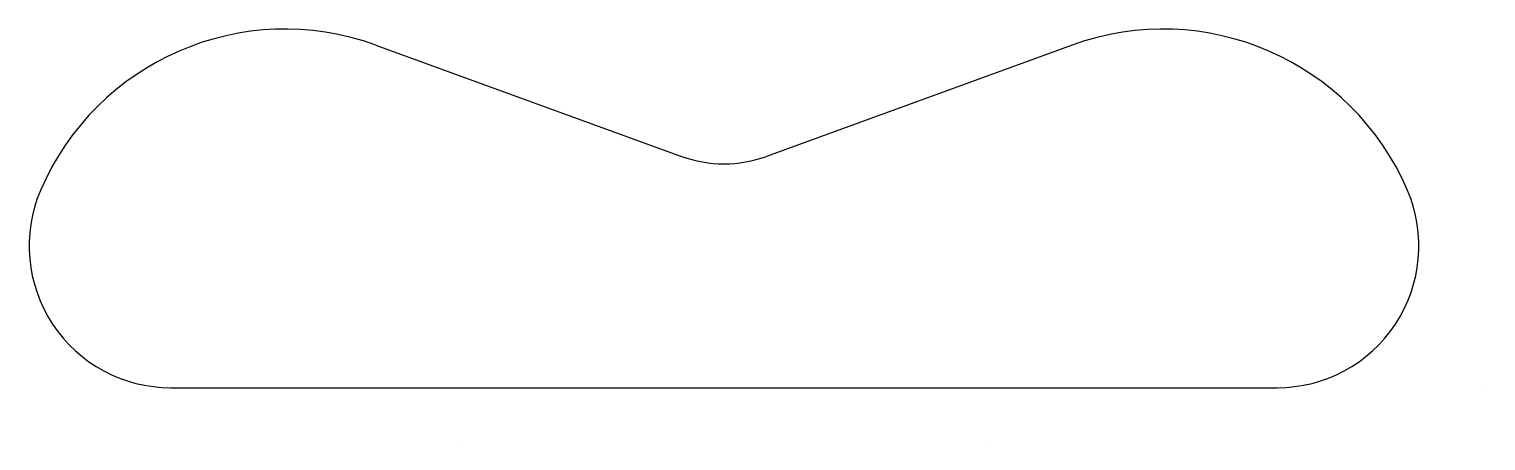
# Model space of a CAD drawing. Header units: millimetres. Extents: x -39.2 to 43, y 37 to 60.2.
import ezdxf

# ---------------------------------------------------------------- set-up
doc = ezdxf.new("R2010")
doc.units = ezdxf.units.MM
doc.layers.add('5', color=14, linetype='CONTINUOUS', lineweight=25, true_color=0x800000)

msp = doc.modelspace()

# ---------------------------------------------------------------- linework, layer by layer
at = {"layer": '5'}
for p, q in [((-19.652, 59.344), (-2.394, 53.063)), ((19.652, 59.344), (2.394, 53.063)), ((-31.219, 40), (31.219, 40)), ((43, 40), (43, 40)), ((-15, 37), (-15, 37)), ((15, 37), (15, 37))]:
    msp.add_line(p, q, dxfattribs=at)
for centre, radius, start, end in [((-24.782, 45.249), 15, 70, 156.85841), ((24.782, 45.249), 15, 23.14159, 110), ((0, 59.641), 7, 250, 290), ((-31.219, 48), 8, 156.85841, 270), ((31.219, 48), 8, 270, 23.14159)]:
    msp.add_arc(centre, radius, start, end, dxfattribs=at)

doc.saveas('drawing.dxf')
